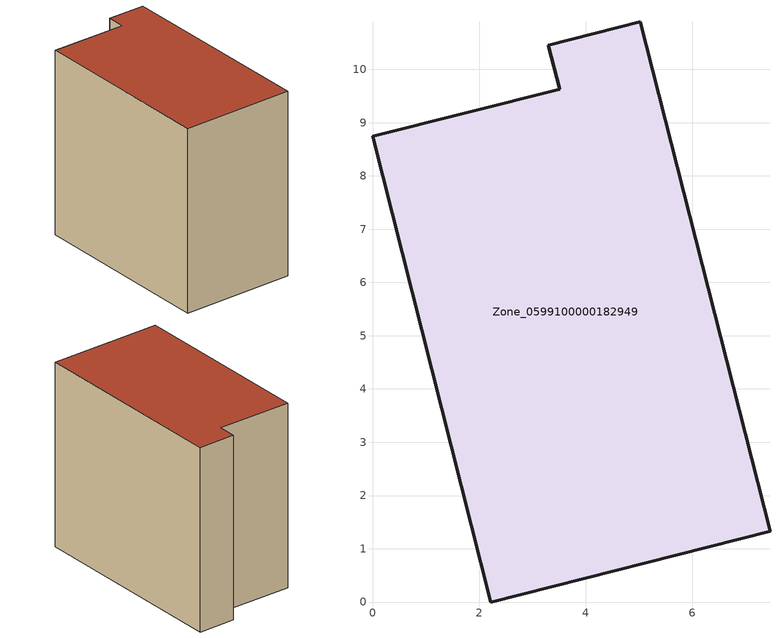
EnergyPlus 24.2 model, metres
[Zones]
Zone_0599100000182949
 floor ground (C_G): 5.02,10.89 7.46,1.33 2.22,0 0,8.74 3.51,9.63 3.3,10.45 z0
 wall outside (C_F): 2.22,0 7.46,1.33 5.02,10.89 3.3,10.45 3.51,9.63 0,8.74 2.22,0 z0:8.82
 roof outside (C_R): 7.46,1.33 5.02,10.89 3.3,10.45 3.51,9.63 0,8.74 2.22,0 z8.82
[BUILDING]
Pand.0599100000182949: North Axis=0; Terrain=City; Loads Convergence Tolerance Value=0.04; Temperature Convergence Tolerance Value=0.4; Solar Distribution=FullExterior; Maximum Number of Warmup Days=25; Minimum Number of Warmup Days=1
[Site:Location]
Rotterdam.The.Hague.AP_ZH_NLD Design_Conditions: Latitude=51.96; Longitude=4.45; Time Zone=1; Elevation=-4.5
[SITE:GROUNDTEMPERATURE:BUILDINGSURFACE]
18, 18, 18, 18, 18, 18, 18, 18, 18, 18, 18, 18
[MATERIAL] Thermal Absorptance=0.9; Solar Absorptance=0.7; Visible Absorptance=0.7
Name | Roughness | Thickness | Conductivity | Density | Specific Heat
G.TI.1975-1991 | MediumSmooth | 0.15 | 0.288461 | 540 | 1210
F.TI.1975-1991 | Rough | 0.3 | 0.230769 | 1920 | 840
R.TI.1975-1991 | MediumRough | 0.2 | 0.153846 | 1500 | 1000
[CONSTRUCTION]
C_G: G.TI.1975-1991
C_F: F.TI.1975-1991
C_R: R.TI.1975-1991
[ZONE]
Zone_0599100000182949: Type=1; Multiplier=1; Ceiling Height=Autocalculate; Volume=Autocalculate; Floor Area=autocalculate; Part of Total Floor Area=Yes
[ZONEINFILTRATION:DESIGNFLOWRATE]
Infil_Zone_0599100000182949: Zone or ZoneList or Space or SpaceList=Zone_0599100000182949; Schedule=AlwaysOn; Design Flow Rate Calculation Method=Flow/Area; Flow Rate per Floor Area=0.003; Constant Term Coefficient=1; Temperature Term Coefficient=0; Velocity Term Coefficient=0; Velocity Squared Term Coefficient=0
[HVACTEMPLATE:ZONE:IDEALLOADSAIRSYSTEM]
Zone_0599100000182949: Maximum Heating Supply Air Temperature=50; Minimum Cooling Supply Air Temperature=13; Maximum Heating Supply Air Humidity Ratio=0.0156; Minimum Cooling Supply Air Humidity Ratio=0.0077; Heating Limit=NoLimit; Cooling Limit=NoLimit; Dehumidification Control Type=ConstantSensibleHeatRatio; Cooling Sensible Heat Ratio=0.7; Dehumidification Setpoint=60; Humidification Control Type=None; Humidification Setpoint=30; Outdoor Air Method=None; Outdoor Air Flow Rate per Person=0.00944; Outdoor Air Flow Rate per Zone Floor Area=0; Outdoor Air Flow Rate per Zone=0; Demand Controlled Ventilation Type=None; Outdoor Air Economizer Type=NoEconomizer; Heat Recovery Type=None; Sensible Heat Recovery Effectiveness=0.7; Latent Heat Recovery Effectiveness=0.65
[ZONECONTROL:THERMOSTAT]
ThermostatControl_Zone_0599100000182949: Zone or ZoneList=Zone_0599100000182949; Control Type Schedule=DualSetpointControlType; Control 1=Thermostat_Zone_0599100000182949; Temperature Difference Between Cutout And Setpoint=0
[THERMOSTATSETPOINT:DUALSETPOINT]
Thermostat_Zone_0599100000182949: Heating Setpoint Temperature Schedule=HeatingSetpoint_Zone_0599100000182949; Cooling Setpoint Temperature Schedule=CoolingSetpoint_Zone_0599100000182949
[SCHEDULE:COMPACT]
HeatingSetpoint_Zone_0599100000182949: Through: 12/31, For: AllDays, Until: 24:00, 21
CoolingSetpoint_Zone_0599100000182949: Through: 12/31, For: AllDays, Until: 24:00, 24
DualSetpointControlType: Through: 12/31, For: AllDays, Until: 24:00, 4
AlwaysOn: Through: 12/31, For: AllDays, Until: 24:00, 1
